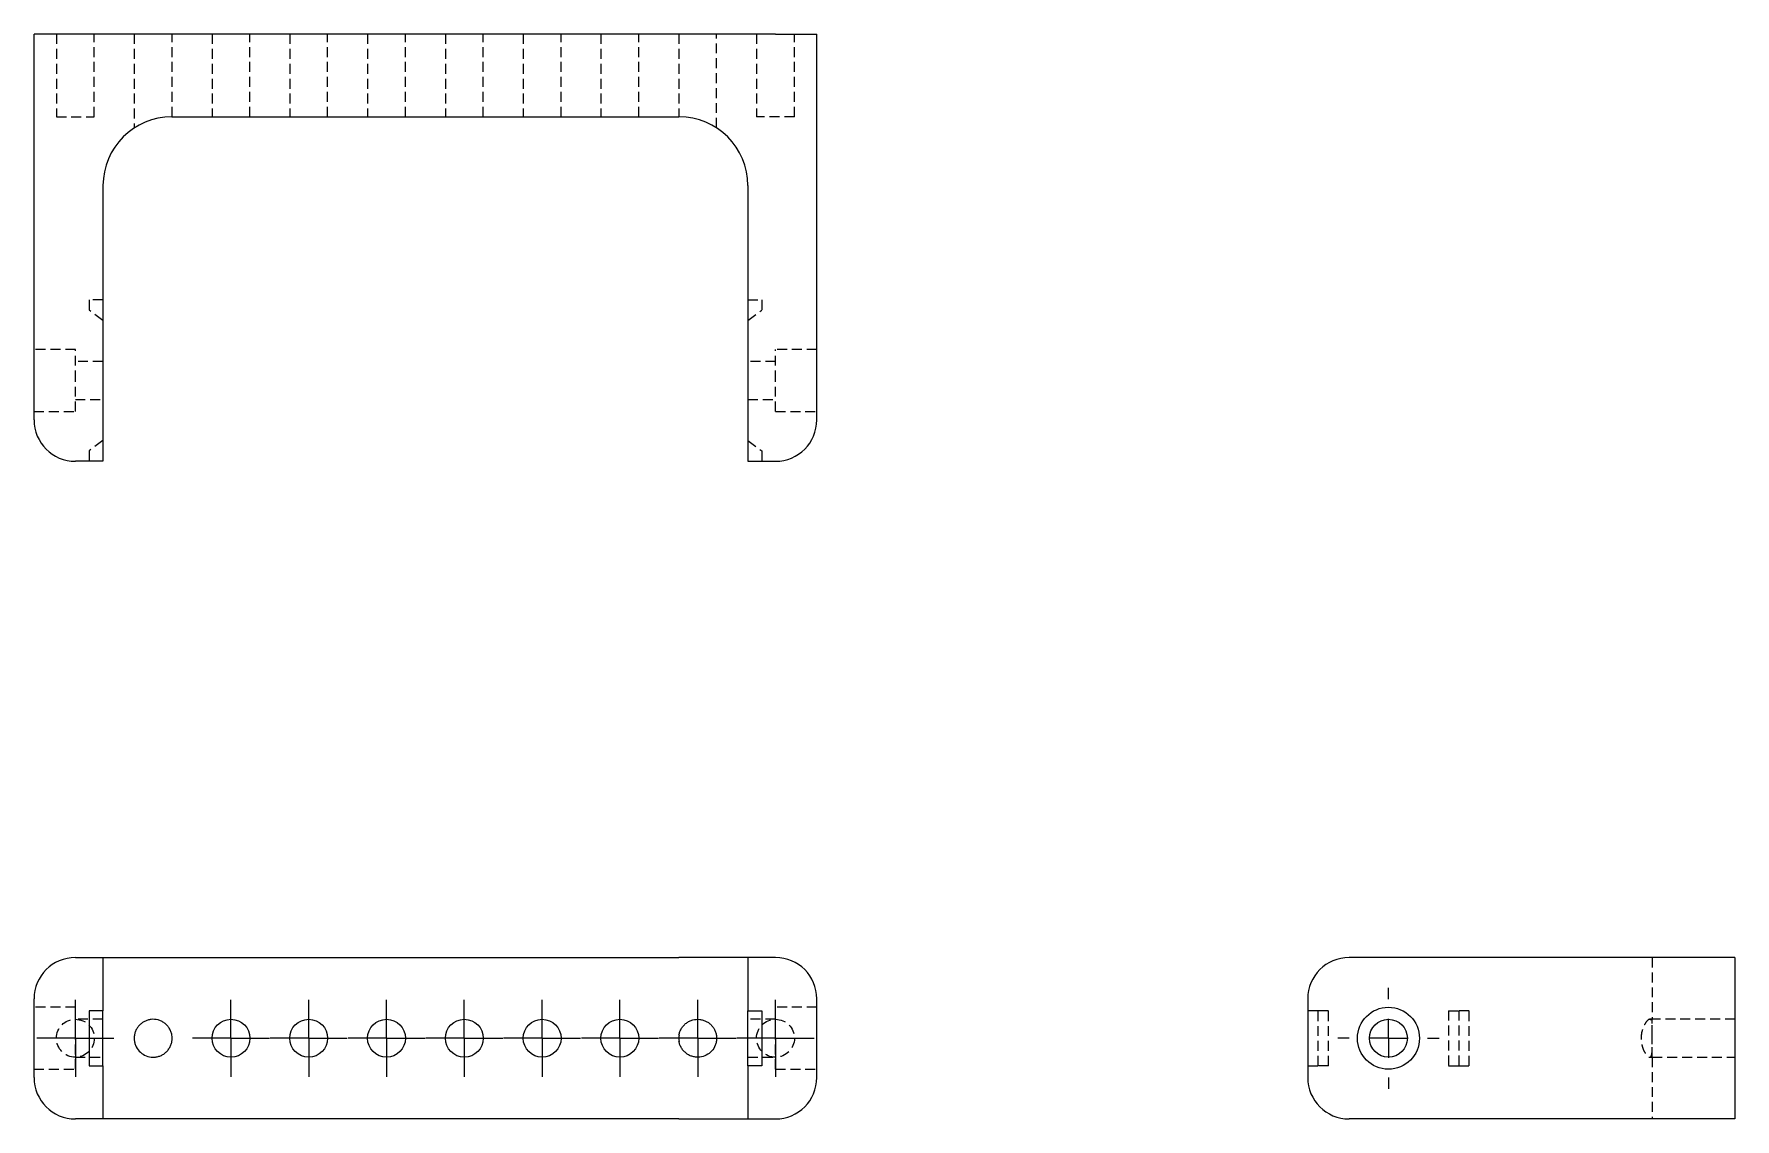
# Model space of a CAD drawing. Header units: millimetres. Extents: x 33 to 250, y 47 to 185.
import ezdxf

# ---------------------------------------------------------------- set-up
doc = ezdxf.new("R2010")
doc.units = ezdxf.units.MM
doc.linetypes.add('HIDDEN', pattern=[1.905, 1.27, -0.635])
doc.layers.add('10', color=7, linetype='Continuous')

# ---------------------------------------------------------------- blocks, each defined once
blk = doc.blocks.new('SW_CENTERMARKSYMBOL_0')
at = {"layer": '10', "color": 0}
for p, q in [((0, 2.5), (0, 4.92)), ((0, 0), (0, 2.5)), ((-2.5, 0), (-4.92, 0)), ((0, 0), (-2.5, 0)), ((0, 0), (0, -2.5)), ((0, 0), (2.5, 0)), ((2.5, 0), (4.92, 0)), ((0, -2.5), (0, -4.92))]:
    blk.add_line(p, q, dxfattribs=at)
blk = doc.blocks.new('SW_CENTERMARKSYMBOL_1')
at = {"layer": '10', "color": 0}
for p, q in [((0, 2.5), (0, 4.92)), ((0, 0), (0, 2.5)), ((-2.5, 0), (-4.92, 0)), ((0, 0), (-2.5, 0)), ((0, 0), (0, -2.5)), ((0, 0), (2.5, 0)), ((2.5, 0), (4.92, 0)), ((0, -2.5), (0, -4.92))]:
    blk.add_line(p, q, dxfattribs=at)
blk = doc.blocks.new('SW_CENTERMARKSYMBOL_2')
at = {"layer": '10', "color": 0}
for p, q in [((0, 2.5), (0, 4.92)), ((0, 0), (0, 2.5)), ((-2.5, 0), (-4.92, 0)), ((0, 0), (-2.5, 0)), ((0, 0), (0, -2.5)), ((0, 0), (2.5, 0)), ((2.5, 0), (4.92, 0)), ((0, -2.5), (0, -4.92))]:
    blk.add_line(p, q, dxfattribs=at)
blk = doc.blocks.new('SW_CENTERMARKSYMBOL_3')
at = {"layer": '10', "color": 0}
for p, q in [((0, 2.5), (0, 4.92)), ((0, 0), (0, 2.5)), ((-2.5, 0), (-4.92, 0)), ((0, 0), (-2.5, 0)), ((0, 0), (0, -2.5)), ((0, 0), (2.5, 0)), ((2.5, 0), (4.92, 0)), ((0, -2.5), (0, -4.92))]:
    blk.add_line(p, q, dxfattribs=at)
blk = doc.blocks.new('SW_CENTERMARKSYMBOL_4')
at = {"layer": '10', "color": 0}
for p, q in [((0, 2.5), (0, 4.92)), ((0, 0), (0, 2.5)), ((-2.5, 0), (-4.92, 0)), ((0, 0), (-2.5, 0)), ((0, 0), (0, -2.5)), ((0, 0), (2.5, 0)), ((2.5, 0), (4.92, 0)), ((0, -2.5), (0, -4.92))]:
    blk.add_line(p, q, dxfattribs=at)
blk = doc.blocks.new('SW_CENTERMARKSYMBOL_5')
at = {"layer": '10', "color": 0}
for p, q in [((0, 2.5), (0, 4.92)), ((0, 0), (0, 2.5)), ((-2.5, 0), (-4.92, 0)), ((0, 0), (-2.5, 0)), ((0, 0), (0, -2.5)), ((0, 0), (2.5, 0)), ((2.5, 0), (4.92, 0)), ((0, -2.5), (0, -4.92))]:
    blk.add_line(p, q, dxfattribs=at)
blk = doc.blocks.new('SW_CENTERMARKSYMBOL_6')
at = {"layer": '10', "color": 0}
for p, q in [((0, 2.5), (0, 4.92)), ((0, 0), (0, 2.5)), ((-2.5, 0), (-4.92, 0)), ((0, 0), (-2.5, 0)), ((0, 0), (0, -2.5)), ((0, 0), (2.5, 0)), ((2.5, 0), (4.92, 0)), ((0, -2.5), (0, -4.92))]:
    blk.add_line(p, q, dxfattribs=at)
blk = doc.blocks.new('SW_CENTERMARKSYMBOL_7')
at = {"layer": '10', "color": 0}
for p, q in [((0, 2.5), (0, 4.92)), ((0, 0), (0, 2.5)), ((-2.5, 0), (-4.92, 0)), ((0, 0), (-2.5, 0)), ((0, 0), (0, -2.5)), ((0, 0), (2.5, 0)), ((2.5, 0), (4.92, 0)), ((0, -2.5), (0, -4.92))]:
    blk.add_line(p, q, dxfattribs=at)
blk = doc.blocks.new('SW_CENTERMARKSYMBOL_8')
at = {"layer": '10', "color": 0}
for p, q in [((0, 2.5), (0, 4.92)), ((0, 0), (0, 2.5)), ((-2.5, 0), (-4.92, 0)), ((0, 0), (-2.5, 0)), ((0, 0), (0, -2.5)), ((0, 0), (2.5, 0)), ((2.5, 0), (4.92, 0)), ((0, -2.5), (0, -4.92))]:
    blk.add_line(p, q, dxfattribs=at)
blk = doc.blocks.new('SW_CENTERMARKSYMBOL_9')
at = {"layer": '10', "color": 0}
for p, q in [((0, 5), (0, 6.46)), ((0, 0), (0, 2.5)), ((-5, 0), (-6.46, 0)), ((0, 0), (-2.5, 0)), ((0, 0), (0, -2.5)), ((0, 0), (2.5, 0)), ((5, 0), (6.46, 0)), ((0, -5), (0, -6.46))]:
    blk.add_line(p, q, dxfattribs=at)

msp = doc.modelspace()

# ---------------------------------------------------------------- linework, layer by layer
at = {"color": 7, "linetype": 'Continuous', "lineweight": 25}
for p, q in [((33, 135.99), (33, 185.29)), ((38.28, 185.29), (33, 185.29)), ((127.72, 185.29), (38.28, 185.29)), ((127.72, 185.29), (133, 185.29)), ((133, 135.99), (133, 185.29)), ((50.61, 174.73), (115.39, 174.73)), ((41.8, 165.92), (41.8, 135.99)), ((124.2, 165.92), (124.2, 135.99)), ((41.8, 135.99), (41.8, 130.71)), ((124.2, 135.99), (124.2, 130.71)), ((41.8, 130.71), (38.28, 130.71)), ((124.2, 130.71), (127.72, 130.71)), ((38.28, 67.31), (41.8, 67.31)), ((41.8, 67.31), (41.8, 62.03)), ((41.8, 67.31), (50.61, 67.31)), ((50.61, 67.31), (115.39, 67.31)), ((124.2, 67.31), (115.39, 67.31)), ((124.2, 67.31), (124.2, 62.03)), ((127.72, 67.31), (124.2, 67.31)), ((250.29, 67.31), (200.99, 67.31)), ((250.29, 67.31), (250.29, 62.03)), ((33, 51.97), (33, 62.03)), ((41.8, 62.03), (41.8, 60.52)), ((124.2, 62.03), (124.2, 60.52)), ((133, 51.97), (133, 62.03)), ((195.71, 62.03), (195.71, 51.97)), ((250.29, 62.03), (250.29, 51.97)), ((40.04, 60.52), (40.04, 53.48)), ((41.8, 60.52), (40.04, 60.52)), ((41.8, 53.48), (41.8, 60.52)), ((124.2, 60.52), (125.96, 60.52)), ((124.2, 53.48), (124.2, 60.52)), ((125.96, 60.52), (125.96, 53.48)), ((40.04, 53.48), (41.8, 53.48)), ((41.8, 53.48), (41.8, 51.97)), ((124.2, 53.48), (124.2, 51.97)), ((125.96, 53.48), (124.2, 53.48)), ((41.8, 51.97), (41.8, 46.69)), ((124.2, 51.97), (124.2, 46.69)), ((250.29, 51.97), (250.29, 46.69)), ((41.8, 46.69), (38.28, 46.69)), ((50.61, 46.69), (41.8, 46.69)), ((115.39, 46.69), (50.61, 46.69)), ((115.39, 46.69), (124.2, 46.69)), ((124.2, 46.69), (127.72, 46.69)), ((250.29, 46.69), (200.99, 46.69))]:
    msp.add_line(p, q, dxfattribs=at)
at = {"color": 7, "linetype": 'HIDDEN', "lineweight": 18}
for p, q in [((35.86, 185.29), (35.86, 174.73)), ((40.7, 174.73), (40.7, 185.29)), ((45.8, 185.29), (45.8, 173.3)), ((50.64, 174.73), (50.64, 185.29)), ((55.74, 185.29), (55.74, 174.73)), ((60.58, 174.73), (60.58, 185.29)), ((65.67, 185.29), (65.67, 174.73)), ((70.51, 174.73), (70.51, 185.29)), ((75.61, 185.29), (75.61, 174.73)), ((80.45, 174.73), (80.45, 185.29)), ((85.55, 185.29), (85.55, 174.73)), ((90.39, 174.73), (90.39, 185.29)), ((95.49, 185.29), (95.49, 174.73)), ((100.33, 174.73), (100.33, 185.29)), ((105.42, 185.29), (105.42, 174.73)), ((110.26, 174.73), (110.26, 185.29)), ((115.36, 185.29), (115.36, 174.73)), ((120.2, 173.3), (120.2, 185.29)), ((125.3, 185.29), (125.3, 174.73)), ((130.14, 174.73), (130.14, 185.29)), ((35.86, 174.73), (40.7, 174.73)), ((130.14, 174.73), (125.3, 174.73)), ((41.8, 151.34), (40.04, 151.34)), ((40.04, 151.34), (40.04, 150.01)), ((41.8, 148.7), (40.04, 150.01)), ((124.2, 151.34), (125.96, 151.34)), ((124.2, 148.7), (125.96, 150.01)), ((125.96, 151.34), (125.96, 150.01)), ((38.28, 144.99), (33, 144.99)), ((38.28, 141.02), (38.28, 144.99)), ((41.8, 143.44), (38.28, 143.44)), ((127.72, 143.44), (124.2, 143.44)), ((127.72, 141.02), (127.72, 144.99)), ((133, 144.99), (127.72, 144.99)), ((38.28, 137.06), (38.28, 141.02)), ((127.72, 137.06), (127.72, 141.02)), ((33, 137.06), (38.28, 137.06)), ((38.28, 138.6), (41.8, 138.6)), ((124.2, 138.6), (127.72, 138.6)), ((127.72, 137.06), (133, 137.06)), ((41.8, 133.35), (40.04, 132.04)), ((124.2, 133.35), (125.96, 132.04)), ((40.04, 132.04), (40.04, 130.71)), ((125.96, 132.04), (125.96, 130.71)), ((239.73, 67.31), (239.73, 59.42)), ((38.28, 60.96), (33, 60.96)), ((38.28, 53.04), (38.28, 60.96)), ((127.72, 53.04), (127.72, 60.96)), ((133, 60.96), (127.72, 60.96)), ((41.8, 59.42), (38.28, 59.42)), ((127.72, 59.42), (124.2, 59.42)), ((197.04, 60.52), (195.71, 60.52)), ((198.35, 60.52), (197.04, 60.52)), ((197.04, 53.48), (197.04, 60.52)), ((198.35, 53.48), (198.35, 60.52)), ((213.7, 60.52), (215.01, 60.52)), ((213.7, 60.52), (213.7, 53.48)), ((216.34, 60.52), (215.01, 60.52)), ((215.01, 60.52), (215.01, 53.48)), ((216.34, 53.48), (216.34, 60.52)), ((239.73, 59.42), (239.39, 59.42)), ((239.73, 57), (239.73, 59.42)), ((250.29, 59.42), (239.73, 59.42)), ((239.73, 54.58), (239.73, 57)), ((38.28, 54.58), (41.8, 54.58)), ((124.2, 54.58), (127.72, 54.58)), ((239.39, 54.58), (239.73, 54.58)), ((239.73, 54.58), (239.73, 46.69)), ((239.73, 54.58), (250.29, 54.58)), ((33, 53.04), (38.28, 53.04)), ((127.72, 53.04), (133, 53.04)), ((195.71, 53.48), (197.04, 53.48)), ((198.35, 53.48), (197.04, 53.48)), ((213.7, 53.48), (215.01, 53.48)), ((215.01, 53.48), (216.34, 53.48))]:
    msp.add_line(p, q, dxfattribs=at)
at = {"color": 7, "linetype": 'Continuous', "lineweight": 25}
for centre, radius in [((206.02, 57), 3.96), ((58.16, 57), 2.42), ((68.09, 57), 2.42), ((78.03, 57), 2.42), ((87.97, 57), 2.42), ((97.91, 57), 2.42), ((107.84, 57), 2.42), ((206.02, 57), 2.42)]:
    msp.add_circle(centre, radius, dxfattribs=at)
at = {"color": 7, "linetype": 'HIDDEN', "lineweight": 18}
for centre in [(38.28, 57), (127.72, 57)]:
    msp.add_circle(centre, 2.42, dxfattribs=at)
at = {"color": 7, "linetype": 'Continuous', "lineweight": 25}
for centre, radius, start, end in [((50.61, 165.92), 8.8, 90, 180), ((115.39, 165.92), 8.8, 0, 90), ((38.28, 135.99), 5.28, 180, 270), ((127.72, 135.99), 5.28, 270, 0), ((38.28, 62.03), 5.28, 90, 180), ((127.72, 62.03), 5.28, 0, 90), ((200.99, 62.03), 5.28, 90, 180), ((48.22, 57), 2.42, 350.3529, 9.6471), ((117.78, 57), 2.42, 170.3529, 189.6471), ((38.28, 51.97), 5.28, 180, 270), ((127.72, 51.97), 5.28, 270, 0), ((200.99, 51.97), 5.28, 180, 270)]:
    msp.add_arc(centre, radius, start, end, dxfattribs=at)
for points in [[(50.61, 57.41), (50.58, 57.56), (50.54, 57.71), (50.43, 57.99), (50.36, 58.14), (50.2, 58.4), (50.11, 58.52), (49.9, 58.75), (49.79, 58.85), (49.54, 59.04), (49.41, 59.11), (49.13, 59.25), (48.99, 59.3), (48.55, 59.42), (48.25, 59.44), (47.81, 59.39), (47.66, 59.36), (47.39, 59.28), (47.25, 59.22), (47, 59.09), (46.87, 59.02), (46.64, 58.84), (46.54, 58.75), (46.34, 58.54), (46.25, 58.42), (46.09, 58.17), (46.03, 58.04), (45.92, 57.76), (45.87, 57.61), (45.81, 57.31), (45.8, 57.16), (45.8, 56.85), (45.81, 56.69), (45.87, 56.39), (45.91, 56.25), (46.08, 55.83), (46.24, 55.57), (46.63, 55.15), (46.87, 54.97), (47.38, 54.71), (47.66, 54.63), (48.1, 54.58), (48.25, 54.57), (48.55, 54.6), (48.69, 54.62), (48.99, 54.7), (49.13, 54.75), (49.41, 54.88), (49.54, 54.96), (49.78, 55.15), (49.9, 55.25), (50.11, 55.48), (50.2, 55.6), (50.36, 55.86), (50.43, 56), (50.54, 56.29), (50.58, 56.44), (50.61, 56.59)], [(115.39, 57.41), (115.42, 57.56), (115.46, 57.71), (115.57, 57.99), (115.64, 58.14), (115.8, 58.4), (115.89, 58.52), (116.1, 58.75), (116.21, 58.85), (116.46, 59.04), (116.59, 59.11), (116.87, 59.25), (117.01, 59.3), (117.45, 59.42), (117.75, 59.44), (118.19, 59.39), (118.34, 59.36), (118.61, 59.28), (118.75, 59.22), (119, 59.09), (119.13, 59.02), (119.36, 58.84), (119.46, 58.75), (119.66, 58.54), (119.75, 58.42), (119.91, 58.17), (119.97, 58.04), (120.08, 57.76), (120.13, 57.61), (120.19, 57.31), (120.2, 57.16), (120.2, 56.85), (120.19, 56.69), (120.13, 56.39), (120.09, 56.25), (119.92, 55.83), (119.76, 55.57), (119.37, 55.15), (119.13, 54.97), (118.62, 54.71), (118.34, 54.63), (117.9, 54.58), (117.75, 54.57), (117.45, 54.6), (117.31, 54.62), (117.01, 54.7), (116.87, 54.75), (116.59, 54.88), (116.46, 54.96), (116.22, 55.15), (116.1, 55.25), (115.89, 55.48), (115.8, 55.6), (115.64, 55.86), (115.57, 56), (115.46, 56.29), (115.42, 56.44), (115.39, 56.59)]]:
    msp.add_open_spline(points, degree=3, knots=[0, 0, 0, 0, 0.03125, 0.03125, 0.0625, 0.0625, 0.09375, 0.09375, 0.125, 0.125, 0.15625, 0.15625, 0.1875, 0.1875, 0.25, 0.25, 0.28125, 0.28125, 0.3125, 0.3125, 0.34375, 0.34375, 0.375, 0.375, 0.40625, 0.40625, 0.4375, 0.4375, 0.46875, 0.46875, 0.5, 0.5, 0.53125, 0.53125, 0.5625, 0.5625, 0.625, 0.625, 0.6875, 0.6875, 0.75, 0.75, 0.78125, 0.78125, 0.8125, 0.8125, 0.84375, 0.84375, 0.875, 0.875, 0.90625, 0.90625, 0.9375, 0.9375, 0.96875, 0.96875, 1, 1, 1, 1], dxfattribs=at)
at = {"color": 7, "linetype": 'HIDDEN', "lineweight": 18}
msp.add_open_spline([(239.73, 57.41), (239.73, 57.56), (239.73, 57.71), (239.72, 57.99), (239.72, 58.14), (239.72, 58.4), (239.71, 58.52), (239.7, 58.75), (239.69, 58.85), (239.66, 59.04), (239.64, 59.11), (239.6, 59.25), (239.58, 59.3), (239.49, 59.42), (239.41, 59.44), (239.27, 59.39), (239.22, 59.36), (239.12, 59.28), (239.06, 59.22), (238.95, 59.09), (238.9, 59.02), (238.78, 58.84), (238.73, 58.75), (238.62, 58.54), (238.57, 58.42), (238.48, 58.17), (238.44, 58.04), (238.37, 57.76), (238.34, 57.61), (238.31, 57.31), (238.3, 57.16), (238.3, 56.85), (238.31, 56.69), (238.34, 56.39), (238.37, 56.25), (238.47, 55.83), (238.57, 55.57), (238.78, 55.15), (238.9, 54.97), (239.12, 54.71), (239.22, 54.63), (239.36, 54.58), (239.4, 54.57), (239.48, 54.6), (239.52, 54.62), (239.58, 54.7), (239.6, 54.75), (239.64, 54.88), (239.66, 54.96), (239.69, 55.15), (239.7, 55.25), (239.71, 55.48), (239.72, 55.6), (239.72, 55.86), (239.72, 56), (239.73, 56.29), (239.73, 56.44), (239.73, 56.59)], degree=3, knots=[0, 0, 0, 0, 0.03125, 0.03125, 0.0625, 0.0625, 0.09375, 0.09375, 0.125, 0.125, 0.15625, 0.15625, 0.1875, 0.1875, 0.25, 0.25, 0.28125, 0.28125, 0.3125, 0.3125, 0.34375, 0.34375, 0.375, 0.375, 0.40625, 0.40625, 0.4375, 0.4375, 0.46875, 0.46875, 0.5, 0.5, 0.53125, 0.53125, 0.5625, 0.5625, 0.625, 0.625, 0.6875, 0.6875, 0.75, 0.75, 0.78125, 0.78125, 0.8125, 0.8125, 0.84375, 0.84375, 0.875, 0.875, 0.90625, 0.90625, 0.9375, 0.9375, 0.96875, 0.96875, 1, 1, 1, 1], dxfattribs=at)

# ---------------------------------------------------------------- block references
at = {"layer": '10'}
for name, p in [('SW_CENTERMARKSYMBOL_9', (206.02, 57)), ('SW_CENTERMARKSYMBOL_6', (38.28, 57)), ('SW_CENTERMARKSYMBOL_7', (58.16, 57)), ('SW_CENTERMARKSYMBOL_5', (68.09, 57)), ('SW_CENTERMARKSYMBOL_8', (78.03, 57)), ('SW_CENTERMARKSYMBOL_4', (87.97, 57)), ('SW_CENTERMARKSYMBOL_0', (97.91, 57)), ('SW_CENTERMARKSYMBOL_3', (107.84, 57)), ('SW_CENTERMARKSYMBOL_1', (117.78, 57)), ('SW_CENTERMARKSYMBOL_2', (127.72, 57))]:
    msp.add_blockref(name, p, dxfattribs=at)

doc.saveas('drawing.dxf')
